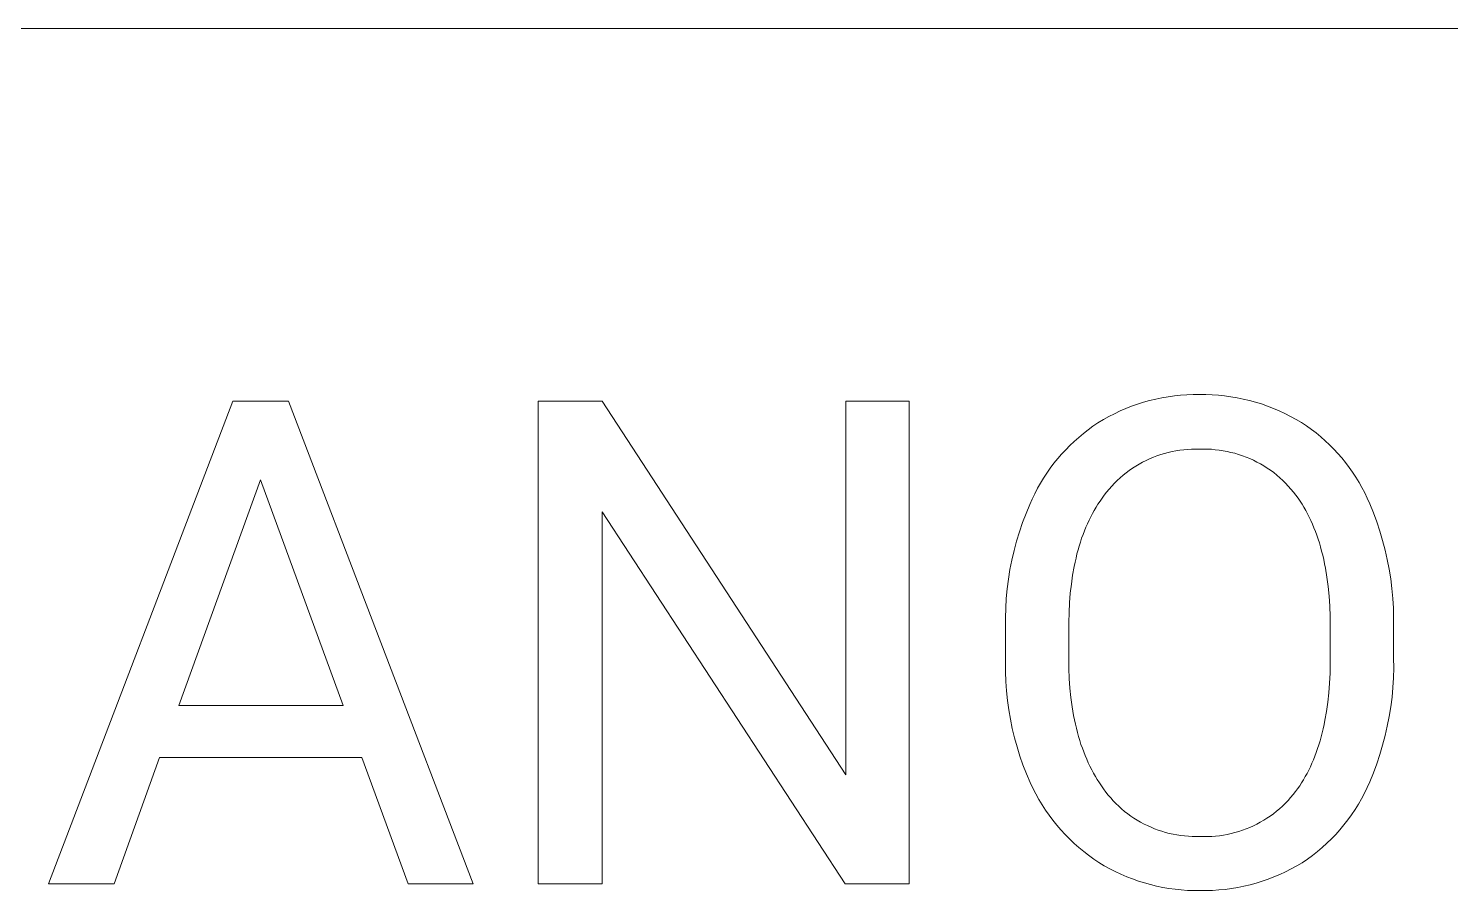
# Model space of a CAD drawing. Header units: millimetres. Extents: x -1576 to 3664, y -445 to 3215.
# Drawn here: x 2089.4 to 2235.6, y 51.7 to 140.3 of the extents above; entities that cross this region are included whole.
import ezdxf

# ---------------------------------------------------------------- set-up
doc = ezdxf.new("R2010")
doc.units = ezdxf.units.MM
doc.header["$MEASUREMENT"] = 0
doc.layers.add('Domyślny', color=7, linetype='Continuous', true_color=0x000000)

msp = doc.modelspace()

# ---------------------------------------------------------------- linework, layer by layer
at = {"layer": 'Domyślny', "color": 18, "lineweight": 15, "true_color": 0x000000}
for p, q in [((3659.29, 140.35), (1684.04, 140.35)), ((2205.31, 102.25), (2205.94, 102.38)), ((2205.94, 102.38), (2206.58, 102.49)), ((2206.58, 102.49), (2207.22, 102.57)), ((2207.22, 102.57), (2207.86, 102.64)), ((2207.86, 102.64), (2208.51, 102.68)), ((2208.51, 102.68), (2209.15, 102.71)), ((2209.15, 102.71), (2209.8, 102.71)), ((2209.8, 102.71), (2210.45, 102.71)), ((2210.45, 102.71), (2211.09, 102.68)), ((2211.09, 102.68), (2211.74, 102.64)), ((2211.74, 102.64), (2212.39, 102.58)), ((2212.39, 102.58), (2213.03, 102.49)), ((2213.03, 102.49), (2213.67, 102.38)), ((2213.67, 102.38), (2214.3, 102.25)), ((2091.49, 52.4), (2110.44, 102.03)), ((2110.44, 102.03), (2116.16, 102.03)), ((2116.16, 102.03), (2135.15, 52.4)), ((2141.83, 52.41), (2141.83, 102.03)), ((2141.83, 102.03), (2148.4, 102.03)), ((2148.4, 102.03), (2173.46, 63.63)), ((2173.46, 63.63), (2173.46, 102.03)), ((2173.46, 102.03), (2179.97, 102.03)), ((2179.97, 102.03), (2179.97, 52.41)), ((2201.05, 100.74), (2201.64, 101.02)), ((2201.64, 101.02), (2202.23, 101.27)), ((2202.23, 101.27), (2202.83, 101.51)), ((2202.83, 101.51), (2203.44, 101.73)), ((2203.44, 101.73), (2204.06, 101.92)), ((2204.06, 101.92), (2204.68, 102.09)), ((2204.68, 102.09), (2205.31, 102.25)), ((2214.3, 102.25), (2214.93, 102.1)), ((2214.93, 102.1), (2215.56, 101.93)), ((2215.56, 101.93), (2216.18, 101.74)), ((2216.18, 101.74), (2216.79, 101.52)), ((2216.79, 101.52), (2217.4, 101.29)), ((2217.4, 101.29), (2217.99, 101.04)), ((2217.99, 101.04), (2218.58, 100.76)), ((2198.35, 99.09), (2198.85, 99.45)), ((2198.85, 99.45), (2199.36, 99.79)), ((2199.36, 99.79), (2199.92, 100.13)), ((2199.92, 100.13), (2200.48, 100.44)), ((2200.48, 100.44), (2201.05, 100.74)), ((2218.58, 100.76), (2219.16, 100.47)), ((2219.16, 100.47), (2219.73, 100.16)), ((2219.73, 100.16), (2220.28, 99.83)), ((2220.28, 99.83), (2220.8, 99.49)), ((2220.8, 99.49), (2221.3, 99.13)), ((2196.93, 97.9), (2197.39, 98.31)), ((2197.39, 98.31), (2197.87, 98.71)), ((2197.87, 98.71), (2198.35, 99.09)), ((2221.3, 99.13), (2221.78, 98.76)), ((2221.78, 98.76), (2222.26, 98.37)), ((2222.26, 98.37), (2222.72, 97.96)), ((2222.72, 97.96), (2223.17, 97.54)), ((2195.23, 96.12), (2195.63, 96.59)), ((2195.63, 96.59), (2196.05, 97.04)), ((2196.05, 97.04), (2196.48, 97.48)), ((2196.48, 97.48), (2196.93, 97.9)), ((2205.82, 96.54), (2205.43, 96.41)), ((2206.2, 96.65), (2205.82, 96.54)), ((2206.59, 96.76), (2206.2, 96.65)), ((2206.99, 96.85), (2206.59, 96.76)), ((2207.38, 96.92), (2206.99, 96.85)), ((2207.78, 96.99), (2207.38, 96.92)), ((2208.18, 97.03), (2207.78, 96.99)), ((2208.59, 97.07), (2208.18, 97.03)), ((2208.99, 97.09), (2208.59, 97.07)), ((2209.39, 97.1), (2208.99, 97.09)), ((2209.8, 97.09), (2209.39, 97.1)), ((2210.21, 97.1), (2209.8, 97.09)), ((2210.61, 97.09), (2210.21, 97.1)), ((2211.02, 97.08), (2210.61, 97.09)), ((2211.43, 97.04), (2211.02, 97.08)), ((2211.83, 97), (2211.43, 97.04)), ((2212.24, 96.94), (2211.83, 97)), ((2212.64, 96.86), (2212.24, 96.94)), ((2213.04, 96.77), (2212.64, 96.86)), ((2213.43, 96.67), (2213.04, 96.77)), ((2213.82, 96.55), (2213.43, 96.67)), ((2214.21, 96.42), (2213.82, 96.55)), ((2223.17, 97.54), (2223.6, 97.1)), ((2223.6, 97.1), (2224.02, 96.65)), ((2224.02, 96.65), (2224.43, 96.19)), ((2194.11, 94.64), (2194.47, 95.15)), ((2194.47, 95.15), (2194.84, 95.64)), ((2194.84, 95.64), (2195.23, 96.12)), ((2202.92, 95.14), (2202.58, 94.91)), ((2203.26, 95.35), (2202.92, 95.14)), ((2203.6, 95.56), (2203.26, 95.35)), ((2203.96, 95.76), (2203.6, 95.56)), ((2204.32, 95.94), (2203.96, 95.76)), ((2204.68, 96.11), (2204.32, 95.94)), ((2205.06, 96.26), (2204.68, 96.11)), ((2205.43, 96.41), (2205.06, 96.26)), ((2214.59, 96.28), (2214.21, 96.42)), ((2214.97, 96.12), (2214.59, 96.28)), ((2215.34, 95.96), (2214.97, 96.12)), ((2215.71, 95.77), (2215.34, 95.96)), ((2216.07, 95.58), (2215.71, 95.77)), ((2216.42, 95.37), (2216.07, 95.58)), ((2216.76, 95.15), (2216.42, 95.37)), ((2217.1, 94.92), (2216.76, 95.15)), ((2224.43, 96.19), (2224.81, 95.71)), ((2224.81, 95.71), (2225.18, 95.22)), ((2225.18, 95.22), (2225.54, 94.72)), ((2113.3, 93.95), (2104.89, 70.74)), ((2121.77, 70.74), (2113.3, 93.95)), ((2193.15, 93.07), (2193.46, 93.6)), ((2193.46, 93.6), (2193.78, 94.13)), ((2193.78, 94.13), (2194.11, 94.64)), ((2201.05, 93.59), (2200.78, 93.3)), ((2201.34, 93.87), (2201.05, 93.59)), ((2201.64, 94.15), (2201.34, 93.87)), ((2201.94, 94.41), (2201.64, 94.15)), ((2202.26, 94.66), (2201.94, 94.41)), ((2202.58, 94.91), (2202.26, 94.66)), ((2217.43, 94.68), (2217.1, 94.92)), ((2217.75, 94.42), (2217.43, 94.68)), ((2218.06, 94.16), (2217.75, 94.42)), ((2218.36, 93.88), (2218.06, 94.16)), ((2218.65, 93.6), (2218.36, 93.88)), ((2218.93, 93.3), (2218.65, 93.6)), ((2225.54, 94.72), (2225.88, 94.21)), ((2225.88, 94.21), (2226.2, 93.68)), ((2226.2, 93.68), (2226.5, 93.15)), ((2192.6, 91.96), (2192.87, 92.52)), ((2192.87, 92.52), (2193.15, 93.07)), ((2200.01, 92.36), (2199.79, 92.06)), ((2200.25, 92.68), (2200.01, 92.36)), ((2200.51, 92.99), (2200.25, 92.68)), ((2200.78, 93.3), (2200.51, 92.99)), ((2219.2, 93), (2218.93, 93.3)), ((2219.46, 92.68), (2219.2, 93)), ((2219.71, 92.36), (2219.46, 92.68)), ((2219.93, 92.06), (2219.71, 92.36)), ((2226.5, 93.15), (2226.79, 92.6)), ((2226.79, 92.6), (2227.05, 92.05)), ((2173.39, 52.41), (2148.4, 90.64)), ((2148.4, 90.64), (2148.4, 52.41)), ((2191.97, 90.48), (2192.35, 91.4)), ((2192.35, 91.4), (2192.6, 91.96)), ((2198.98, 90.8), (2198.8, 90.47)), ((2199.17, 91.13), (2198.98, 90.8)), ((2199.37, 91.45), (2199.17, 91.13)), ((2199.58, 91.76), (2199.37, 91.45)), ((2199.79, 92.06), (2199.58, 91.76)), ((2220.14, 91.76), (2219.93, 92.06)), ((2220.34, 91.44), (2220.14, 91.76)), ((2220.54, 91.12), (2220.34, 91.44)), ((2220.73, 90.79), (2220.54, 91.12)), ((2220.91, 90.45), (2220.73, 90.79)), ((2227.05, 92.05), (2227.3, 91.49)), ((2227.3, 91.49), (2227.68, 90.56)), ((2191.29, 88.59), (2191.61, 89.54)), ((2191.61, 89.54), (2191.97, 90.48)), ((2198.28, 89.43), (2198.13, 89.06)), ((2198.45, 89.78), (2198.28, 89.43)), ((2198.62, 90.13), (2198.45, 89.78)), ((2198.8, 90.47), (2198.62, 90.13)), ((2221.09, 90.11), (2220.91, 90.45)), ((2221.26, 89.75), (2221.09, 90.11)), ((2221.42, 89.39), (2221.26, 89.75)), ((2221.57, 89.02), (2221.42, 89.39)), ((2227.68, 90.56), (2228.03, 89.61)), ((2228.03, 89.61), (2228.34, 88.66)), ((2191, 87.64), (2191.29, 88.59)), ((2197.69, 87.93), (2197.56, 87.54)), ((2197.83, 88.32), (2197.69, 87.93)), ((2197.98, 88.69), (2197.83, 88.32)), ((2198.13, 89.06), (2197.98, 88.69)), ((2221.72, 88.64), (2221.57, 89.02)), ((2221.86, 88.25), (2221.72, 88.64)), ((2222, 87.86), (2221.86, 88.25)), ((2222.13, 87.45), (2222, 87.86)), ((2228.34, 88.66), (2228.63, 87.69)), ((2190.52, 85.7), (2190.74, 86.67)), ((2190.74, 86.67), (2191, 87.64)), ((2197.21, 86.32), (2197.11, 85.9)), ((2197.32, 86.74), (2197.21, 86.32)), ((2197.44, 87.14), (2197.32, 86.74)), ((2197.56, 87.54), (2197.44, 87.14)), ((2222.25, 87.04), (2222.13, 87.45)), ((2222.36, 86.62), (2222.25, 87.04)), ((2222.47, 86.2), (2222.36, 86.62)), ((2228.63, 87.69), (2228.88, 86.72)), ((2228.88, 86.72), (2229.11, 85.74)), ((2190.32, 84.72), (2190.52, 85.7)), ((2196.92, 85.04), (2196.76, 84.15)), ((2197.01, 85.47), (2196.92, 85.04)), ((2197.11, 85.9), (2197.01, 85.47)), ((2222.57, 85.76), (2222.47, 86.2)), ((2222.66, 85.32), (2222.57, 85.76)), ((2222.75, 84.86), (2222.66, 85.32)), ((2222.9, 83.94), (2222.75, 84.86)), ((2229.11, 85.74), (2229.3, 84.75)), ((2190.03, 82.74), (2190.16, 83.73)), ((2190.16, 83.73), (2190.32, 84.72)), ((2196.76, 84.15), (2196.63, 83.23)), ((2223.03, 82.98), (2222.9, 83.94)), ((2229.3, 84.75), (2229.46, 83.76)), ((2229.46, 83.76), (2229.58, 82.76)), ((2189.94, 81.75), (2190.03, 82.74)), ((2196.52, 82.28), (2196.44, 81.3)), ((2196.63, 83.23), (2196.52, 82.28)), ((2223.13, 81.98), (2223.03, 82.98)), ((2223.2, 80.96), (2223.13, 81.98)), ((2229.58, 82.76), (2229.68, 81.76)), ((2189.85, 79.75), (2189.88, 80.75)), ((2189.88, 80.75), (2189.94, 81.75)), ((2196.44, 81.3), (2196.39, 80.29)), ((2223.24, 79.91), (2223.2, 80.96)), ((2229.68, 81.76), (2229.74, 80.76)), ((2229.74, 80.76), (2229.76, 79.75)), ((2189.85, 78.75), (2189.85, 79.75)), ((2196.39, 80.29), (2196.36, 79.26)), ((2196.36, 79.26), (2196.36, 75.61)), ((2223.25, 78.82), (2223.24, 79.91)), ((2229.76, 79.75), (2229.76, 78.75)), ((2189.85, 75.17), (2189.85, 78.75)), ((2223.25, 75.14), (2223.25, 78.82)), ((2229.76, 78.75), (2229.76, 75.61)), ((2189.86, 74.19), (2189.85, 75.17)), ((2196.36, 75.61), (2196.38, 74.55)), ((2196.38, 74.55), (2196.42, 73.53)), ((2223.22, 74.08), (2223.25, 75.14)), ((2229.77, 74.6), (2229.74, 73.6)), ((2229.76, 75.61), (2229.77, 74.6)), ((2189.89, 73.22), (2189.86, 74.19)), ((2189.96, 72.24), (2189.89, 73.22)), ((2196.42, 73.53), (2196.49, 72.53)), ((2223.17, 73.05), (2223.22, 74.08)), ((2229.74, 73.6), (2229.68, 72.6)), ((2190.06, 71.27), (2189.96, 72.24)), ((2196.49, 72.53), (2196.59, 71.56)), ((2222.99, 71.08), (2223.09, 72.05)), ((2223.09, 72.05), (2223.17, 73.05)), ((2229.68, 72.6), (2229.59, 71.6)), ((2104.89, 70.74), (2121.77, 70.74)), ((2190.2, 70.3), (2190.06, 71.27)), ((2190.36, 69.34), (2190.2, 70.3)), ((2196.59, 71.56), (2196.71, 70.62)), ((2196.71, 70.62), (2196.78, 70.16)), ((2222.86, 70.14), (2222.99, 71.08)), ((2229.46, 70.6), (2229.3, 69.61)), ((2229.59, 71.6), (2229.46, 70.6)), ((2190.56, 68.38), (2190.36, 69.34)), ((2196.78, 70.16), (2196.86, 69.71)), ((2196.86, 69.71), (2196.95, 69.27)), ((2196.95, 69.27), (2197.05, 68.83)), ((2197.05, 68.83), (2197.15, 68.4)), ((2222.52, 68.36), (2222.61, 68.79)), ((2222.61, 68.79), (2222.7, 69.23)), ((2222.7, 69.23), (2222.86, 70.14)), ((2229.3, 69.61), (2229.11, 68.62)), ((2190.79, 67.43), (2190.56, 68.38)), ((2191.05, 66.49), (2190.79, 67.43)), ((2197.15, 68.4), (2197.25, 67.97)), ((2197.25, 67.97), (2197.37, 67.56)), ((2197.37, 67.56), (2197.49, 67.15)), ((2222.19, 67.1), (2222.31, 67.51)), ((2222.31, 67.51), (2222.41, 67.93)), ((2222.41, 67.93), (2222.52, 68.36)), ((2228.89, 67.65), (2228.63, 66.67)), ((2229.11, 68.62), (2228.89, 67.65)), ((2191.34, 65.55), (2191.05, 66.49)), ((2197.49, 67.15), (2197.62, 66.75)), ((2197.62, 66.75), (2197.76, 66.35)), ((2197.76, 66.35), (2197.9, 65.97)), ((2197.9, 65.97), (2198.05, 65.59)), ((2221.67, 65.54), (2221.81, 65.92)), ((2221.81, 65.92), (2221.94, 66.31)), ((2221.94, 66.31), (2222.07, 66.7)), ((2222.07, 66.7), (2222.19, 67.1)), ((2228.63, 66.67), (2228.35, 65.71)), ((2102.92, 65.39), (2098.24, 52.4)), ((2123.7, 65.39), (2102.92, 65.39)), ((2128.45, 52.4), (2123.7, 65.39)), ((2191.66, 64.63), (2191.34, 65.55)), ((2192.02, 63.72), (2191.66, 64.63)), ((2198.05, 65.59), (2198.21, 65.21)), ((2198.21, 65.21), (2198.37, 64.85)), ((2198.37, 64.85), (2198.54, 64.49)), ((2198.54, 64.49), (2198.72, 64.14)), ((2221.03, 64.1), (2221.2, 64.45)), ((2221.2, 64.45), (2221.36, 64.81)), ((2221.36, 64.81), (2221.52, 65.17)), ((2221.52, 65.17), (2221.67, 65.54)), ((2228.03, 64.76), (2227.68, 63.82)), ((2228.35, 65.71), (2228.03, 64.76)), ((2192.4, 62.82), (2192.02, 63.72)), ((2198.72, 64.14), (2198.91, 63.79)), ((2198.91, 63.79), (2199.1, 63.45)), ((2199.1, 63.45), (2199.3, 63.12)), ((2199.3, 63.12), (2199.51, 62.8)), ((2220.3, 62.79), (2220.49, 63.11)), ((2220.49, 63.11), (2220.68, 63.43)), ((2220.68, 63.43), (2220.86, 63.76)), ((2220.86, 63.76), (2221.03, 64.1)), ((2227.3, 62.89), (2227.04, 62.3)), ((2227.68, 63.82), (2227.3, 62.89)), ((2192.68, 62.23), (2192.4, 62.82)), ((2192.97, 61.66), (2192.68, 62.23)), ((2193.29, 61.09), (2192.97, 61.66)), ((2199.51, 62.8), (2199.72, 62.48)), ((2199.72, 62.48), (2199.94, 62.17)), ((2199.94, 62.17), (2200.17, 61.85)), ((2200.17, 61.85), (2200.42, 61.54)), ((2200.42, 61.54), (2200.68, 61.24)), ((2219.17, 61.27), (2219.43, 61.58)), ((2219.43, 61.58), (2219.67, 61.89)), ((2219.67, 61.89), (2219.89, 62.19)), ((2219.89, 62.19), (2220.1, 62.49)), ((2220.1, 62.49), (2220.3, 62.79)), ((2226.75, 61.72), (2226.45, 61.15)), ((2227.04, 62.3), (2226.75, 61.72)), ((2193.62, 60.54), (2193.29, 61.09)), ((2193.97, 60), (2193.62, 60.54)), ((2194.34, 59.47), (2193.97, 60)), ((2200.68, 61.24), (2200.94, 60.94)), ((2200.94, 60.94), (2201.22, 60.66)), ((2201.22, 60.66), (2201.51, 60.38)), ((2201.51, 60.38), (2201.8, 60.12)), ((2201.8, 60.12), (2202.11, 59.86)), ((2217.72, 59.87), (2218.03, 60.12)), ((2218.03, 60.12), (2218.33, 60.4)), ((2218.33, 60.4), (2218.62, 60.68)), ((2218.62, 60.68), (2218.9, 60.97)), ((2218.9, 60.97), (2219.17, 61.27)), ((2225.79, 60.04), (2225.43, 59.5)), ((2226.13, 60.59), (2225.79, 60.04)), ((2226.45, 61.15), (2226.13, 60.59)), ((2194.73, 58.95), (2194.34, 59.47)), ((2195.13, 58.44), (2194.73, 58.95)), ((2202.11, 59.86), (2202.42, 59.62)), ((2202.42, 59.62), (2202.74, 59.38)), ((2202.74, 59.38), (2203.07, 59.16)), ((2203.07, 59.16), (2203.4, 58.95)), ((2203.4, 58.95), (2203.75, 58.75)), ((2203.75, 58.75), (2204.1, 58.56)), ((2204.1, 58.56), (2204.45, 58.39)), ((2215.34, 58.37), (2215.7, 58.55)), ((2215.7, 58.55), (2216.05, 58.74)), ((2216.05, 58.74), (2216.4, 58.94)), ((2216.4, 58.94), (2216.74, 59.15)), ((2216.74, 59.15), (2217.08, 59.38)), ((2217.08, 59.38), (2217.4, 59.62)), ((2217.4, 59.62), (2217.72, 59.87)), ((2225.05, 58.98), (2224.65, 58.47)), ((2225.43, 59.5), (2225.05, 58.98)), ((2195.55, 57.95), (2195.13, 58.44)), ((2195.99, 57.48), (2195.55, 57.95)), ((2196.44, 57.02), (2195.99, 57.48)), ((2196.91, 56.57), (2196.44, 57.02)), ((2204.45, 58.39), (2204.82, 58.22)), ((2204.82, 58.22), (2205.18, 58.07)), ((2205.18, 58.07), (2205.56, 57.93)), ((2205.56, 57.93), (2205.93, 57.81)), ((2205.93, 57.81), (2206.31, 57.7)), ((2206.31, 57.7), (2206.7, 57.6)), ((2206.7, 57.6), (2207.09, 57.51)), ((2207.09, 57.51), (2207.48, 57.44)), ((2207.48, 57.44), (2207.87, 57.38)), ((2207.87, 57.38), (2208.26, 57.33)), ((2208.26, 57.33), (2208.66, 57.3)), ((2208.66, 57.3), (2209.06, 57.28)), ((2209.06, 57.28), (2209.45, 57.28)), ((2209.45, 57.28), (2209.85, 57.29)), ((2209.85, 57.29), (2210.25, 57.27)), ((2210.25, 57.27), (2210.66, 57.28)), ((2210.66, 57.28), (2211.06, 57.29)), ((2211.06, 57.29), (2211.46, 57.32)), ((2211.46, 57.32), (2211.86, 57.36)), ((2211.86, 57.36), (2212.26, 57.42)), ((2212.26, 57.42), (2212.66, 57.49)), ((2212.66, 57.49), (2213.05, 57.58)), ((2213.05, 57.58), (2213.44, 57.68)), ((2213.44, 57.68), (2213.83, 57.79)), ((2213.83, 57.79), (2214.21, 57.91)), ((2214.21, 57.91), (2214.59, 58.05)), ((2214.59, 58.05), (2214.97, 58.2)), ((2214.97, 58.2), (2215.34, 58.37)), ((2223.36, 57.03), (2222.89, 56.58)), ((2223.8, 57.49), (2223.36, 57.03)), ((2224.23, 57.97), (2223.8, 57.49)), ((2224.65, 58.47), (2224.23, 57.97)), ((2197.4, 56.14), (2196.91, 56.57)), ((2197.9, 55.73), (2197.4, 56.14)), ((2198.41, 55.34), (2197.9, 55.73)), ((2221.92, 55.73), (2221.41, 55.33)), ((2222.41, 56.14), (2221.92, 55.73)), ((2222.89, 56.58), (2222.41, 56.14)), ((2198.93, 54.96), (2198.41, 55.34)), ((2199.47, 54.6), (2198.93, 54.96)), ((2200.02, 54.27), (2199.47, 54.6)), ((2200.58, 53.96), (2200.02, 54.27)), ((2219.8, 54.25), (2219.23, 53.94)), ((2220.35, 54.58), (2219.8, 54.25)), ((2220.89, 54.95), (2220.35, 54.58)), ((2221.41, 55.33), (2220.89, 54.95)), ((2201.15, 53.67), (2200.58, 53.96)), ((2201.73, 53.39), (2201.15, 53.67)), ((2202.33, 53.14), (2201.73, 53.39)), ((2202.92, 52.91), (2202.33, 53.14)), ((2203.53, 52.69), (2202.92, 52.91)), ((2204.14, 52.5), (2203.53, 52.69)), ((2216.24, 52.67), (2215.62, 52.48)), ((2216.86, 52.88), (2216.24, 52.67)), ((2217.46, 53.12), (2216.86, 52.88)), ((2218.06, 53.37), (2217.46, 53.12)), ((2218.65, 53.64), (2218.06, 53.37)), ((2219.23, 53.94), (2218.65, 53.64)), ((2098.24, 52.4), (2091.49, 52.4)), ((2135.15, 52.4), (2128.45, 52.4)), ((2148.4, 52.41), (2141.83, 52.41)), ((2179.97, 52.41), (2173.39, 52.41)), ((2204.76, 52.33), (2204.14, 52.5)), ((2205.39, 52.18), (2204.76, 52.33)), ((2206.02, 52.05), (2205.39, 52.18)), ((2206.65, 51.94), (2206.02, 52.05)), ((2207.29, 51.85), (2206.65, 51.94)), ((2207.92, 51.79), (2207.29, 51.85)), ((2208.57, 51.74), (2207.92, 51.79)), ((2209.21, 51.72), (2208.57, 51.74)), ((2209.85, 51.72), (2209.21, 51.72)), ((2210.5, 51.72), (2209.85, 51.72)), ((2211.15, 51.74), (2210.5, 51.72)), ((2211.8, 51.78), (2211.15, 51.74)), ((2212.44, 51.84), (2211.8, 51.78)), ((2213.09, 51.93), (2212.44, 51.84)), ((2213.73, 52.03), (2213.09, 51.93)), ((2214.36, 52.16), (2213.73, 52.03)), ((2215, 52.31), (2214.36, 52.16)), ((2215.62, 52.48), (2215, 52.31))]:
    msp.add_line(p, q, dxfattribs=at)

doc.saveas('drawing.dxf')
